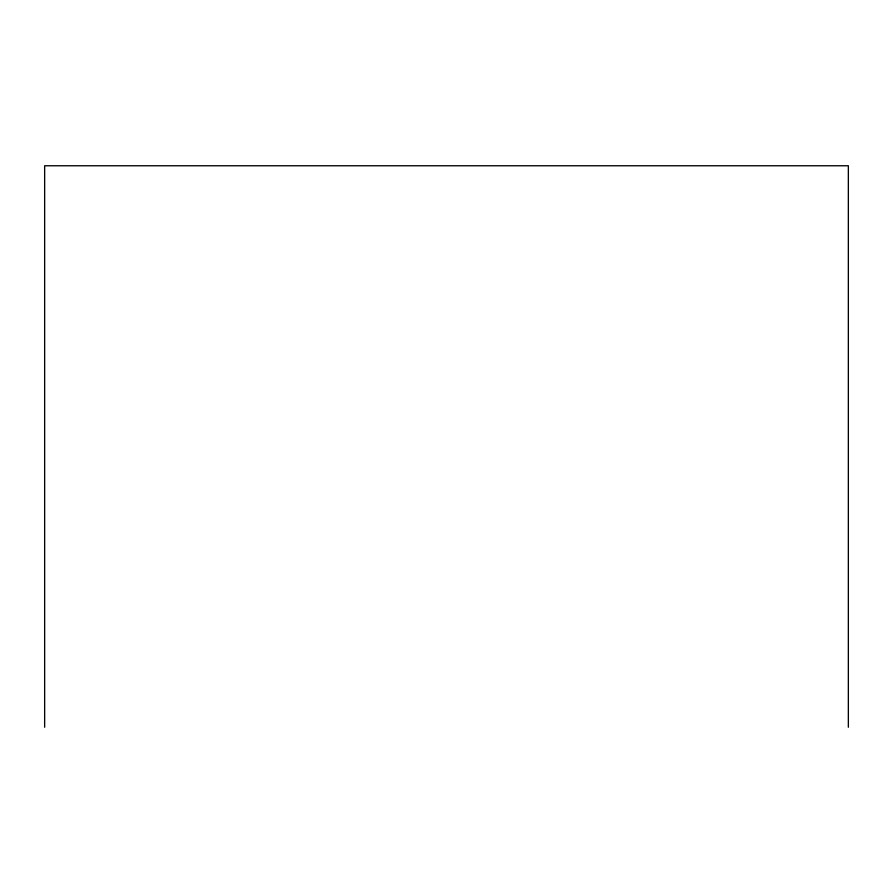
<?xml version="1.0" encoding="UTF-8"?>
<svg xmlns="http://www.w3.org/2000/svg" width="893" height="893" viewBox="0 0 893 893"><rect width="100%" height="100%" fill="white"/><g stroke="black" fill="none" stroke-linecap="round" stroke-linejoin="round"><path stroke-width="1.34" d="M848.35 727.237L848.35 165.763L44.65 165.763L44.65 727.237"/></g></svg>
